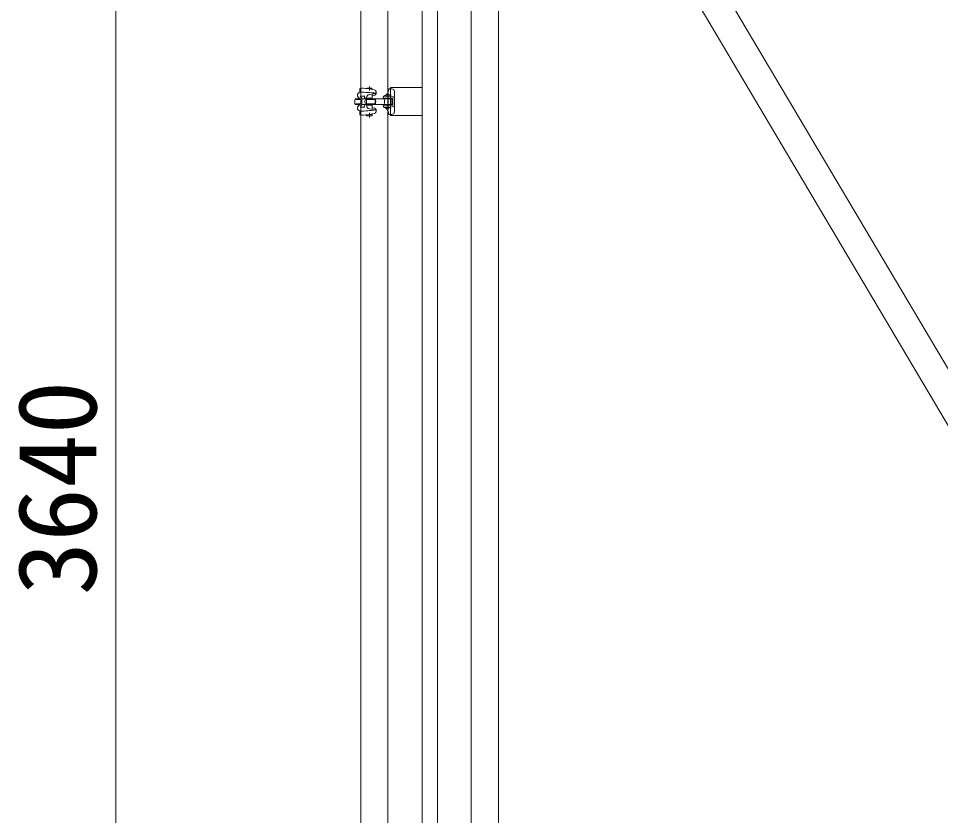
# Model space of a CAD drawing. Units: millimetres, scale not verified. Extents: x -9305 to 9305, y -6415 to 6415.
# Drawn here: x 1860 to 3506, y -1981 to -558 of the extents above; entities that cross this region are included whole.
import ezdxf
from ezdxf.enums import TextEntityAlignment as Align

# ---------------------------------------------------------------- set-up
doc = ezdxf.new("R2010")
doc.units = ezdxf.units.MM
doc.header["$LTSCALE"] = 40
for name, color, linetype, lineweight in [('0-3_CLGS-36', 134, 'Continuous', 18), ('0-7_TEXT', 134, 'Continuous', 18), ('0-A_寸法', 134, 'Continuous', 18)]:
    doc.layers.add(name, color=color, linetype=linetype, lineweight=lineweight)
doc.styles.add('ＭＳ ゴシック', font='')
doc.styles.get('ＭＳ ゴシック').set_extended_font_data('MS Gothic')

msp = doc.modelspace()

# ---------------------------------------------------------------- linework, layer by layer
at = {"layer": '0-3_CLGS-36'}
for p, q in [((2471.33, 1138.04), (2471.33, -3300.01)), ((2519.93, 1138.9), (2519.93, -3300.01)), ((2580.92, 1020.11), (2580.92, -3225.89)), ((2608.12, 1020.11), (2608.12, -3225.89)), ((2668.63, 702.9), (2668.63, -3300.01)), ((2717.23, 572.91), (2717.23, -3300.01)), ((2715.35, 174.18), (4720.91, -3211.55)), ((2674.5, 142), (4680.06, -3243.73)), ((2469.93, -682.9), (2469.93, -689.5)), ((2486.73, -686.76), (2486.73, -679.65)), ((2498.92, -689.65), (2498.92, -691.34)), ((2520.23, -720.47), (2520.23, -691.32)), ((2521.73, -683.65), (2526.73, -683.65)), ((2524.35, -681.28), (2574.35, -681.28)), ((2524.35, -731.28), (2524.35, -681.28)), ((2531.73, -688.65), (2531.73, -724.65)), ((2460.69, -703), (2460.69, -710.3)), ((2470.03, -701.65), (2461.66, -701.65)), ((2470.82, -702.65), (2462.62, -702.65)), ((2471.3, -696.66), (2470.1, -698.36)), ((2471.3, -696.66), (2478.64, -696.64)), ((2480.1, -701.65), (2474.03, -701.63)), ((2527.03, -701.64), (2481.27, -701.64)), ((2497.8, -702.65), (2481.42, -702.65)), ((2481.88, -700.65), (2481.88, -699.66)), ((2491.73, -700.65), (2481.88, -700.65)), ((2486.84, -693.78), (2493.38, -692.62)), ((2491.73, -694.59), (2491.73, -700.65)), ((2491.73, -695.96), (2495.62, -695.28)), ((2493.38, -692.62), (2497.27, -691.94)), ((2496.96, -701.65), (2497.75, -702.65)), ((2511.57, -699.84), (2511.73, -696.65)), ((2511.57, -699.84), (2527.58, -700.64)), ((2511.73, -696.65), (2527.74, -697.45)), ((2517.23, -701.65), (2517.23, -700.13)), ((2523.23, -696.82), (2523.23, -697.22)), ((2523.23, -701.65), (2523.23, -700.43)), ((2527.03, -711.65), (2527.03, -701.64)), ((2528.53, -711.65), (2528.53, -701.64)), ((2461.66, -711.65), (2460.69, -710.3)), ((2470.03, -711.65), (2461.66, -711.65)), ((2470.82, -710.65), (2462.62, -710.65)), ((2469.93, -730.4), (2469.93, -723.79)), ((2471.3, -716.65), (2470.09, -714.92)), ((2478.64, -716.64), (2471.3, -716.64)), ((2480.16, -711.62), (2474.03, -711.63)), ((2527.03, -711.65), (2481.2, -711.65)), ((2497.75, -710.65), (2481.37, -710.65)), ((2481.88, -712.65), (2481.88, -713.64)), ((2491.73, -712.65), (2481.88, -712.65)), ((2486.84, -719.52), (2493.38, -720.67)), ((2491.73, -718.7), (2491.73, -712.65)), ((2491.73, -717.34), (2495.62, -718.02)), ((2493.38, -720.67), (2497.27, -721.36)), ((2496.96, -711.65), (2497.75, -710.65)), ((2498.92, -723.65), (2498.92, -721.96)), ((2527.58, -712.65), (2511.57, -713.45)), ((2511.73, -716.65), (2511.57, -713.45)), ((2527.74, -715.85), (2511.73, -716.65)), ((2517.23, -713.17), (2517.23, -711.65)), ((2517.23, -716.47), (2517.23, -716.37)), ((2523.23, -712.87), (2523.23, -711.65)), ((2523.23, -716.47), (2523.23, -716.07)), ((2481.73, -731.4), (2481.73, -730.16)), ((2486.73, -735.15), (2486.73, -726.65)), ((2526.73, -729.65), (2521.73, -729.65)), ((2524.35, -731.28), (2574.35, -731.28))]:
    msp.add_line(p, q, dxfattribs=at)
for points in [[(2485.96, -683.65), (2491.73, -683.65), (2490.73, -682.65), (2482.73, -682.65), (2481.86, -683.15)], [(2485.96, -729.65), (2490.98, -729.65), (2491.73, -730.4), (2491.73, -731.4), (2490.98, -732.15), (2482.48, -732.15), (2481.73, -731.4)]]:
    msp.add_lwpolyline(points, dxfattribs=at)
for points in [[(2515.23, -695.07), (2515.23, -696.07), (2515.98, -696.82), (2524.48, -696.82), (2525.23, -696.07), (2525.23, -695.07), (2524.48, -694.32), (2515.98, -694.32)], [(2515.23, -716.72), (2515.23, -716.47), (2525.23, -716.47), (2525.23, -716.72), (2524.48, -717.47), (2515.98, -717.47)]]:
    msp.add_lwpolyline(points, close=True, dxfattribs=at)
for centre, radius, start, end in [((2471.14, -695.33), 5.57, 106.372, 179.388), ((2469.43, -689.5), 0.5, 286.372, 0), ((2474.2, -763.38), 80.6, 74.423, 93.034), ((2426.02, -1635.2), 946.72, 85.612, 87.341), ((2494.92, -689.65), 4, 0, 80.589), ((2494.92, -691.34), 4, 279.983, 0), ((2496.92, -689.97), 2, 279.983, 0), ((2509.19, -684.35), 12.56, 281.657, 3.206), ((2526.73, -688.65), 5, 0, 90), ((2472.5, -694.86), 6.94, 183.378, 241.187), ((2481.83, -694.24), 10.8, 192.889, 223.374), ((2488.27, -706.63), 15.09, 160.649, 199.351), ((2484.53, -696.06), 7.12, 184.652, 231.611), ((2489.14, -706.58), 10.3, 151.363, 209.239), ((2453.42, -706.49), 28.24, 346.412, 13.575), ((2487.88, -699.68), 6, 99.983, 179.722), ((2493.73, -694.59), 2, 99.983, 180), ((2469.19, -706.49), 28.24, 349.465, 9.88), ((2469.82, -706.49), 28.24, 351.532, 7.817), ((2503.78, -706.65), 10.25, 330.771, 29.229), ((2527.53, -701.64), 1, 0, 87.138), ((2527.53, -701.64), 4.2, 0, 87.138), ((2531.96, -699.22), 1, 90, 180), ((2472.5, -718.43), 6.94, 118.813, 176.622), ((2471.14, -717.96), 5.57, 180.612, 253.628), ((2469.43, -723.79), 0.5, 0, 73.628), ((2463.08, -475.9), 247.98, 271.584, 278.014), ((2479.59, -717.9), 8.38, 131.538, 171.434), ((2482.98, -716.4), 5.56, 120.537, 182.434), ((2487.88, -713.61), 6, 180.278, 260.017), ((2493.73, -718.7), 2, 180, 260.017), ((2494.92, -723.65), 4, 279.411, 0), ((2494.92, -721.96), 4, 0, 80.017), ((2496.92, -723.33), 2, 0, 80.017), ((2509.19, -728.94), 12.56, 356.794, 78.343), ((2527.53, -711.65), 1, 272.862, 0), ((2527.53, -711.65), 4.2, 272.862, 0), ((2531.96, -717.22), 1, 180, 270), ((2474.2, -649.91), 80.6, 266.966, 285.577), ((2526.73, -724.65), 5, 270, 0)]:
    msp.add_arc(centre, radius, start, end, dxfattribs=at)
at = {"layer": '0-7_TEXT'}
for p, q in [((2574.35, -681.28), (2580.92, -681.28)), ((2574.35, -731.28), (2580.92, -731.28))]:
    msp.add_line(p, q, dxfattribs=at)
at = {"layer": '0-A_寸法'}
msp.add_line((2034.36, 342.22), (2034.36, -3117.78), dxfattribs=at)

# ---------------------------------------------------------------- texts
at = {"layer": '0-A_寸法', "style": 'ＭＳ ゴシック'}
msp.add_text('3640', height=140.8, rotation=90, dxfattribs=at).set_placement((2041.66, -1587.97), align=Align.BOTTOM_LEFT)

doc.saveas('drawing.dxf')
